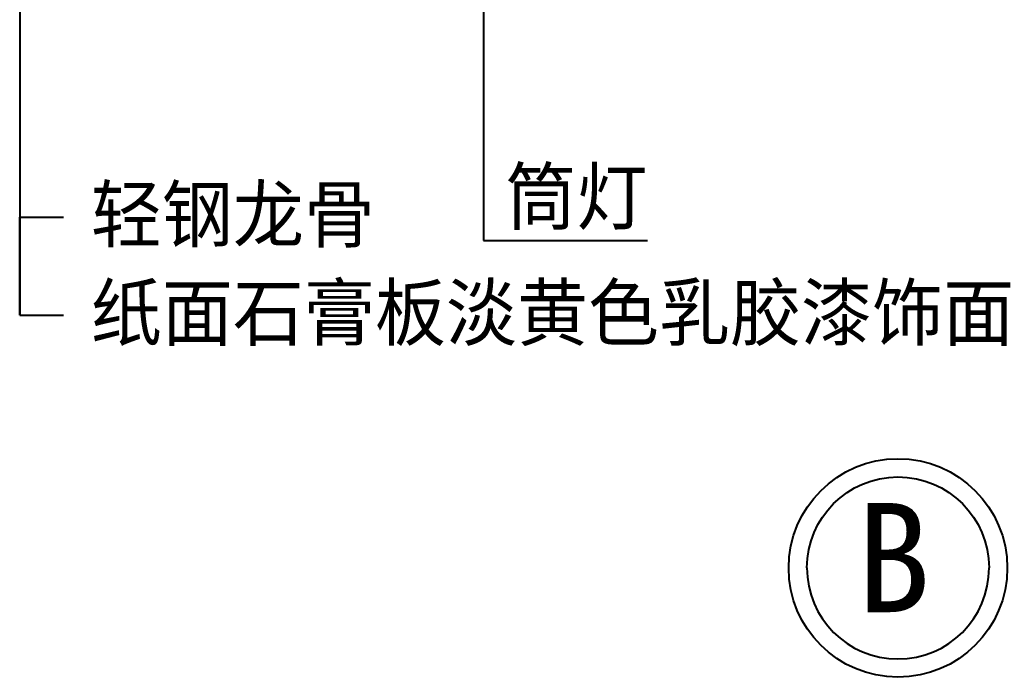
# Model space of a CAD drawing. Header units: metres. Extents: x 55115 to 57101, y 1358 to 2366.
# Drawn here: x 55310 to 55854, y 1358 to 1719 of the extents above; entities that cross this region are included whole.
import ezdxf

# ---------------------------------------------------------------- set-up
doc = ezdxf.new("R2010")
doc.units = ezdxf.units.M
for name, color, linetype in [('20', 1, 'Continuous'), ('8', 7, 'Continuous'), ('PUB_TEXT', 7, 'Continuous')]:
    doc.layers.add(name, color=color, linetype=linetype)

# ---------------------------------------------------------------- blocks, each defined once
blk = doc.blocks.new('HY-4')
at = {"layer": '20'}
for points in [[(-5, 0, -1), (5, 0, -1)], [(-5, 0, 1), (5, 0, 1)]]:
    blk.add_lwpolyline(points, format="xyb", dxfattribs=at)
blk.add_circle((0, 0), 6, dxfattribs=at)
blk.add_circle((0, 0), 6, dxfattribs=at)

msp = doc.modelspace()

# ---------------------------------------------------------------- linework, layer by layer
at = {"layer": 'PUB_TEXT'}
for p, q in [((55310.25, 1964.08), (55310.25, 1556.56)), ((55564.88, 1930.1), (55564.88, 1597.73)), ((55310.25, 1556.56), (55310.25, 1610.56)), ((55310.25, 1610.56), (55334.25, 1610.56)), ((55564.88, 1597.73), (55655.01, 1597.73)), ((55310.25, 1556.56), (55334.25, 1556.56))]:
    msp.add_line(p, q, dxfattribs=at)

# ---------------------------------------------------------------- block references
at = {"layer": '8', "xscale": 10, "yscale": 10, "zscale": 10}
msp.add_blockref('HY-4', (55792.49, 1417.78), dxfattribs=at)

# ---------------------------------------------------------------- texts
msp.add_text('B', height=60).set_placement((55769.58, 1393.5))
at = {"layer": 'PUB_TEXT'}
for s, p in [('筒灯', (55576.88, 1606.73)), ('轻钢龙骨', (55349.25, 1597.06)), ('纸面石膏板淡黄色乳胶漆饰面', (55349.25, 1543.06))]:
    msp.add_text(s, height=30, dxfattribs=at).set_placement(p)

doc.saveas('drawing.dxf')
